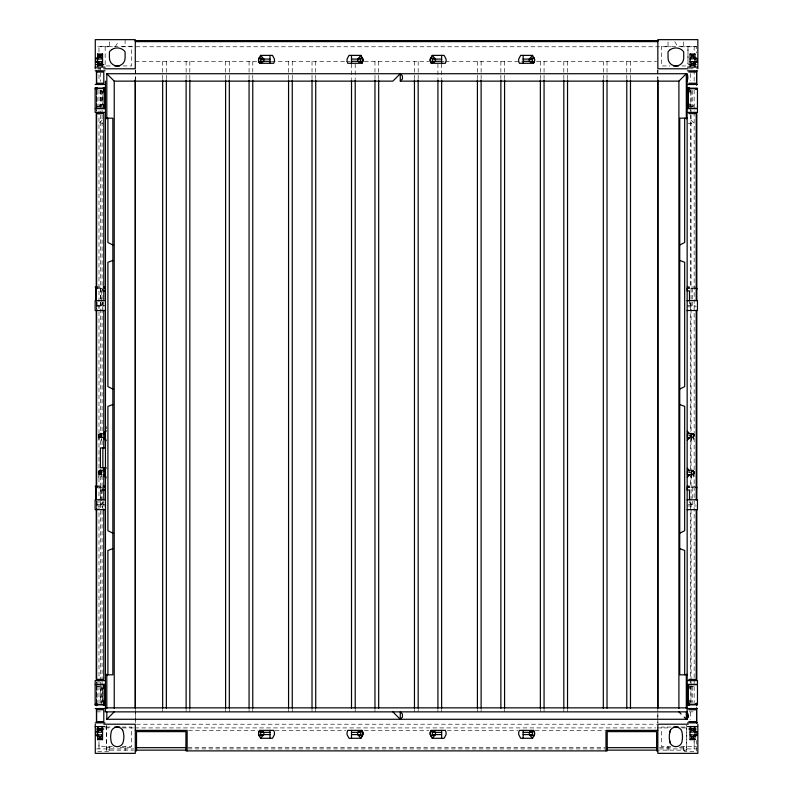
<?xml version="1.0" encoding="UTF-8"?>
<svg xmlns="http://www.w3.org/2000/svg" width="793" height="793" viewBox="0 0 793 793"><rect width="100%" height="100%" fill="white"/><g stroke="black" fill="none" stroke-linecap="round" stroke-linejoin="round"><path stroke-width="0.59" stroke-dasharray="3.96 2.97" d="M96.518 501.196L96.518 508.63L96.518 501.007M96.518 309.151L96.518 301.717L96.518 309.29M96.518 110.911L96.518 89.857L96.518 111.397M98.986 748.909L98.986 741.495M106.391 750.138L106.391 724.207L106.391 750.138L133.62 750.138M135.286 711.866L135.286 722.978L135.286 709.338M657.843 713.095L657.843 722.978L657.843 709.338M686.738 750.138L686.738 725.446L686.738 750.138L659.518 750.138M691.526 471.657L691.526 473.966L694.123 473.966L694.123 471.488L691.526 471.488M691.536 434.614L691.536 436.923L694.123 436.923L694.123 434.445L691.536 434.445M688.631 472.42L691.972 472.42L691.347 471.805M691.793 434.762L691.972 435.377L688.641 435.377M694.153 748.909L694.153 741.495M694.123 473.798L694.123 471.488L694.123 473.966M694.123 436.755L694.123 434.445L694.123 436.923M696.621 740.265L696.621 751.377L684.27 751.377L684.27 748.909L684.27 750.138M101.078 434.445L98.481 434.445L98.114 435.684L98.481 436.923L101.078 436.923M101.078 471.488L98.481 471.488L98.114 472.727L98.481 473.966L101.078 473.966M101.742 304.096L102.981 301.766M101.742 503.228L102.565 501.672M101.742 702.35L102.981 700.021L102.981 690.366L101.742 688.027M690.059 92.196L690.872 90.65M690.059 689.583L690.872 688.027M103.13 302.985L101.742 305.583L101.742 288.295L97.311 288.295M103.13 502.118L101.742 504.705L101.742 487.417L103.13 490.015M689.484 91.76L690.416 90.025M689.95 688.274L690.872 686.55L690.881 703.837M115.282 46.777L118.375 41.633M102.079 120.249L98.986 123.331L102.693 123.331M101.078 433.335L101.078 438.033L99.095 438.033L99.095 433.335L101.078 433.335L101.078 438.033M99.095 438.033L101.494 435.991L99.095 433.335M101.078 470.378L101.078 475.076L99.095 475.076L99.095 470.378L101.078 470.378L101.078 475.076M99.095 475.076L101.494 473.034L99.095 470.378M691.833 107.124L694.153 104.815M691.1 435.377L693.508 433.335L691.526 433.335L691.526 438.033L693.508 438.033L693.508 433.335M691.526 438.033L691.526 433.335M688.879 472.42L689.504 471.805M693.508 470.378L691.526 470.378L691.536 475.076L693.508 475.076L693.508 470.378L691.1 472.42M691.526 475.076L691.526 470.378M696.621 46.321L661.55 46.321L661.55 65.948L670.006 65.948M97.757 46.777L112.388 46.777M122.033 46.777L671.106 46.777M680.741 46.777L696.621 46.777L696.621 52.953M135.286 61.378L256.645 61.378M271.285 61.378L345.798 61.378M346.571 61.378L350.278 61.378M364.374 61.378L428.765 61.378M441.622 61.378L444.09 61.378M445.329 61.378L521.853 61.378M536.494 61.378L656.654 61.378M106.232 65.948L111.169 65.948M123.133 65.948L131.588 65.948L131.588 46.321L98.986 46.321L98.986 52.616M681.97 65.948L685.697 65.948M96.518 68.793L102.693 68.793M689.206 68.793L696.641 68.793M96.181 106.45L103.07 106.45M689.553 106.45L695.312 106.45M687.977 123.331L694.153 123.331L688.75 117.929M96.518 287.056L102.693 287.056M695.382 287.056L690.445 287.056L690.445 112.636M690.881 288.295L695.312 288.295M96.181 305.583L105.449 305.583M687.174 305.583L695.312 305.583M96.29 306.812L104.299 306.812M687.174 306.812L696.333 306.812M103.972 433.712L99.343 433.583L98.847 440.502L98.847 433.087L101.326 433.087L101.326 440.502L100.83 433.583M688.641 433.712L693.26 433.583L693.756 440.502L693.756 433.087L691.288 433.087L691.288 440.502L691.783 433.583M100.82 434.762L101.256 434.762M691.357 434.762L691.972 434.762M100.632 435.377L101.256 435.377M688.641 435.991L691.109 435.991L693.508 438.033M103.972 437.657L99.472 437.657L99.472 433.712M688.641 437.657L693.141 437.657L693.141 433.712M103.972 470.755L99.472 470.755L99.472 474.7L103.972 474.7M688.631 470.755L693.132 470.755L693.508 475.076M100.632 471.805L101.256 471.805M691.347 472.42L691.972 472.42M688.631 474.7L693.132 474.7L691.109 473.034L693.132 474.7M96.518 486.188L102.693 486.188M695.382 486.188L690.445 486.188L690.445 473.817M98.847 487.417L103.07 487.417M690.881 487.417L693.776 487.417M96.181 504.705L105.449 504.705M688.265 504.705L695.312 504.705M96.29 505.944L105.449 505.944M687.174 505.944L696.333 505.944M96.181 686.55L101.742 686.55L103.13 689.137M689.553 686.55L695.312 686.55M96.518 711.866L105.162 711.866M689.206 711.866L695.382 711.866M136.525 724.207L656.604 724.207M106.232 727.052L112.388 727.052M121.924 727.052L131.588 727.052L131.588 746.679L120.03 746.679M671.205 727.052L661.55 727.052L661.55 746.679L673.108 746.679M680.751 727.052L685.697 727.052M105.182 727.915L111.367 727.915M122.499 727.915L133.64 727.915M134.879 727.915L655.791 727.915M657.02 727.915L670.63 727.915M681.772 727.915L687.957 727.915M188.536 730.383L257.884 730.383M275.221 730.383L345.798 730.383M364.374 730.383L428.765 730.383M447.341 730.383L517.918 730.383M535.255 730.383L604.603 730.383M112.388 746.679L98.986 746.679L98.986 740.384M680.751 746.679L696.621 746.679M106.391 747.67L113.815 747.67M120.011 747.67L133.62 747.67M188.06 747.67L605.069 747.67M659.518 747.67L673.128 747.67M679.314 747.67L686.738 747.67M96.518 748.909L133.64 748.909M188.06 748.909L605.079 748.909M659.498 748.909L696.621 748.909M97.757 751.377L108.869 751.377L108.869 748.909L108.869 750.138M98.986 104.815L101.306 107.124M690.881 104.973L690.059 103.417M688.79 300.755L690.881 304.096L689.642 301.766M690.881 503.228L689.642 500.898M690.881 702.35L689.642 700.021M689.9 302.867L690.872 304.096M674.764 41.633L677.846 46.777M689.484 103.863L690.872 106.45L690.872 89.163M689.484 302.985L690.872 305.583L690.881 301.875M689.484 502.118L690.872 504.705L690.881 501.007M101.742 288.295L103.13 290.882M101.742 90.65L102.981 92.979L102.981 102.634L101.742 104.973L102.733 103.734L102.733 93.068M101.742 488.904L102.981 491.234M694.153 46.321L694.153 52.616M694.153 70.26L694.153 81.411M694.153 89.996L694.153 111.139M694.153 112.378L694.153 678.421M694.153 679.651L694.153 703.193M694.153 740.384L694.153 746.679M692.23 90.402L692.23 106.45M692.23 288.295L692.23 305.583M692.23 487.417L692.23 504.705M692.23 686.55L692.23 702.598M691.06 90.412L691.06 108.958M691.06 110.197L691.06 113.905M691.06 115.144L691.06 680.325M691.06 681.564L691.06 685.271M691.06 686.51L691.06 702.588M690.445 73.571L690.445 80.757M690.445 107.689L690.445 111.397M690.445 306.812L690.445 431.759M690.445 432.988L690.445 436.705M690.445 437.944L690.445 472.578M690.445 505.944L690.445 682.842M690.445 712.243L690.445 719.429M683.715 41.87L683.715 46.321M683.715 746.679L683.715 752.24M668.033 41.87L668.033 46.321M668.033 746.679L668.033 752.24M630.475 61.378L630.475 78.725M626.777 61.378L626.777 78.725M607.022 61.378L607.022 78.725M603.314 61.378L603.314 78.725M567.53 61.378L567.53 78.725M567.53 709.388L567.53 711.866M563.823 61.378L563.823 78.725M563.823 709.388L563.823 711.866M544.067 61.378L544.067 78.725M544.067 709.388L544.067 711.866M540.36 61.378L540.36 78.725M540.36 709.388L540.36 711.866M504.576 61.378L504.576 78.725M504.576 709.388L504.576 711.866M500.869 61.378L500.869 78.725M481.113 61.378L481.113 78.725M481.113 709.388L481.113 711.866M477.416 61.378L477.416 78.725M477.416 709.388L477.416 711.866M441.622 63.856L441.622 78.725M441.622 709.388L441.622 711.866M437.924 63.856L437.924 78.725M437.924 709.388L437.924 711.866M418.169 61.378L418.169 78.725M418.169 709.388L418.169 711.866M414.461 61.378L414.461 78.725M414.461 709.388L414.461 711.866M378.677 61.378L378.677 78.725M374.97 61.378L374.97 78.725M374.97 709.388L374.97 711.866M355.214 63.856L355.214 78.725M355.214 709.388L355.214 711.866M351.507 63.856L351.507 78.725M315.723 61.378L315.723 78.725M315.723 709.388L315.723 711.866M312.016 61.378L312.016 78.725M312.016 709.388L312.016 711.866M292.26 61.378L292.26 78.725M292.26 709.388L292.26 711.866M288.563 61.378L288.563 78.725M288.563 709.388L288.563 711.866M252.769 61.378L252.769 78.725M252.769 709.388L252.769 711.866M249.071 61.378L249.071 78.725M249.071 709.388L249.071 711.866M229.316 61.378L229.316 78.725M229.316 709.388L229.316 711.866M225.608 61.378L225.608 78.725M225.608 709.388L225.608 711.866M189.824 61.378L189.824 78.725M189.824 709.388L189.824 711.866M186.117 61.378L186.117 78.725M186.117 709.388L186.117 711.866M166.361 61.378L166.361 78.725M162.654 61.378L162.654 78.725M162.654 709.388L162.654 711.866M125.106 39.65L125.106 46.321M125.106 746.679L125.106 753.35M109.424 41.87L109.424 46.321M109.424 746.679L109.424 753.35M105.162 46.777L105.162 67.593M103.794 301.796L103.794 309.22M103.794 501.117L103.794 508.541M102.733 689.266L102.723 699.932M102.693 306.812L102.693 309.29M102.693 505.944L102.693 508.412M102.079 90.412L102.079 108.958M102.079 110.197L102.079 113.905M102.079 115.144L102.079 446.588M102.079 468.851L102.079 680.325M102.079 681.564L102.079 685.271M102.079 686.51L102.079 702.588M101.742 90.402L101.742 106.45M101.742 686.55L101.742 703.837M100.394 90.402L100.394 106.45M100.394 288.295L100.394 305.583M100.394 487.417L100.394 504.705M100.394 686.55L100.394 702.598M100.344 67.792L100.344 71.499M100.344 72.738L100.344 81.411M100.344 90.085L100.344 113.617M100.344 114.856L100.344 445.557M100.344 469.099L100.344 680.9M100.344 682.139L100.344 703.193M98.986 67.792L98.986 81.411M98.986 89.996L98.986 703.193M98.481 434.445L98.481 436.923M98.481 471.488L98.481 473.966M97.133 90.412L97.133 108.958M97.133 301.895L97.133 309.31M97.133 501.007L97.133 508.422M97.133 681.564L97.133 685.271M97.133 686.51L97.133 702.588M96.379 90.59L96.379 107.471M96.379 301.796L96.379 309.22M96.379 501.117L96.379 508.541M96.379 685.529L96.379 702.41M96.518 682.089L96.518 703.143L96.518 682.129M135.286 70.032L135.286 78.705L135.286 70.032M657.843 70.032L657.843 78.705L657.843 70.032M687.977 46.777L687.977 63.995L687.977 46.777M101.326 470.13L98.847 470.13L98.847 477.545L99.343 470.626L100.83 470.626L101.326 477.545L101.326 470.13M693.746 470.13L691.278 470.13L691.278 477.545L691.774 470.626L693.251 470.626L693.746 477.545L693.746 470.13M101.256 472.42L100.632 472.42L101.256 472.42"/><path stroke-width="1.19" d="M96.518 721.739L96.518 709.338L96.518 721.818M96.518 679.611L96.518 509.869M96.518 487.566L96.518 310.39L96.518 488.657M96.518 289.326L96.518 113.389M96.518 71.271L96.518 83.662L96.518 71.182M686.312 712.144L686.312 719.271L106.817 719.271L106.817 712.144M106.817 708.585L106.817 674.179M106.817 118.821L106.817 73.729L686.312 73.729L686.312 118.821M687.154 703.222L687.154 701.983L687.154 704.125M687.154 687.164L687.154 685.935M687.164 105.836L687.154 107.977M687.174 91.76L687.154 88.875M687.174 689.137L687.154 685.023M688.383 106.906L688.383 106.45M688.383 104.765L688.383 105.836M688.383 92.087L688.383 91.631M688.383 88.875L697.463 88.548L697.453 108.304L688.383 108.304L688.383 88.548L688.383 91.017M688.383 701.983L688.383 700.744L688.383 701.369M688.383 688.235L688.383 688.403M688.393 704.125L697.463 704.452L697.463 684.696L688.383 684.696L688.383 704.452L688.383 702.598M688.76 106.906L688.76 104.597L688.76 107.065M688.76 92.087L688.76 89.778L688.76 92.256M696.621 679.611L696.621 509.869M696.621 487.566L696.621 310.39L696.621 488.657M696.621 289.326L696.621 113.389M696.621 71.271L696.621 84.901L696.621 71.182M105.449 81.134L105.449 711.866L687.174 711.866A21.391 15.126 0 0 1 687.144 719.271L687.709 717.1M260.57 55.381L258.647 59.088L258.647 61.309L259.668 63.291L273.704 63.291L274.447 61.309L274.447 59.088L272.475 55.381L260.57 55.381L263.831 59.088L263.831 61.309L259.668 63.291M361.826 63.291L362.857 61.309L362.857 59.088L360.934 55.381L349.029 55.381L347.056 59.088L347.056 61.309L347.79 63.291L361.826 63.291L357.673 61.309L357.673 59.088L360.934 55.381M432.205 55.381L430.282 59.088L430.282 61.309L431.303 63.291L445.339 63.291L446.082 61.309L446.082 59.088L444.11 55.381L432.205 55.381L435.466 59.088L435.466 61.309L431.303 63.291M533.461 63.291L534.492 61.309L534.492 59.088L532.559 55.381L520.664 55.381L518.691 59.088L518.691 61.309L519.425 63.291L533.461 63.291L529.308 61.309L529.308 59.088L532.559 55.381M259.668 730.383L258.647 732.355L258.647 734.586L260.57 738.283L272.475 738.283L274.447 734.586L274.447 732.355L273.704 730.383L259.668 730.383L263.831 732.355L263.831 734.586L260.57 738.283M360.934 738.283L362.857 734.586L362.857 732.355L361.826 730.383L347.79 730.383L347.056 732.355L347.056 734.586L349.029 738.283L360.934 738.283L357.673 734.586L357.673 732.355L361.826 730.383M431.303 730.383L430.282 732.355L430.282 734.586L432.205 738.283L444.11 738.283L446.082 734.586L446.082 732.355L445.339 730.383L431.303 730.383L435.466 732.355L435.466 734.586L432.205 738.283M532.559 738.283L534.492 734.586L534.492 732.355L533.461 730.383L519.425 730.383L518.691 732.355L518.691 734.586L520.664 738.283L532.559 738.283L529.308 734.586L529.308 732.355L533.461 730.383M95.685 61.933L102.555 61.438L100.969 63.41L97.618 63.044L95.685 61.933L95.685 58.474L97.618 58.969L99.204 56.987L99.204 55.262L97.618 54.023L97.618 65.264M95.685 735.2L102.555 734.705L100.969 736.677L97.618 736.31L95.685 735.2L95.685 731.741L97.618 732.236L99.204 730.264L99.204 728.529L97.618 727.3M690.049 65.145L690.049 54.023L691.635 55.262L691.635 56.987L690.039 58.969L696.918 58.474L696.928 61.933L694.985 63.044L691.635 63.41L690.039 61.438L696.918 61.933L694.985 63.044M694.985 61.438L693.399 63.41L693.399 65.145L694.985 66.374L694.995 54.023L690.039 54.023M690.039 727.3L691.635 728.529L691.635 730.264L690.039 732.236L696.918 731.741L696.928 735.2L694.985 736.31L691.635 736.677L690.039 734.705L696.918 735.2L694.985 736.31M694.985 734.705L693.399 736.677L693.399 738.412L694.985 739.641L694.985 727.3L693.399 728.529L691.635 728.529M259.38 62.736L260.738 61.309L260.738 59.088L259.38 57.671A4.024 4.024 0 0 0 259.38 62.736L263.831 61.309M362.114 62.736L360.756 61.309L360.756 59.088L362.114 57.671A4.024 4.024 0 0 1 362.114 62.736L357.673 61.309M431.015 62.736L432.373 61.309L432.373 59.088L431.015 57.671A4.024 4.024 0 0 0 431.015 62.736L435.466 61.309M533.748 62.736L532.39 61.309L532.39 59.088L533.748 57.671A4.024 4.024 0 0 1 533.748 62.736L529.308 61.309M259.38 736.003L260.738 734.586L260.738 732.355L259.38 730.938A4.024 4.024 0 0 0 259.38 736.003L263.831 734.586M362.114 736.003L360.756 734.586L360.756 732.355L362.114 730.938A4.024 4.024 0 0 1 362.114 736.003L357.673 734.586M431.015 736.003L432.373 734.586L432.373 732.355L431.015 730.938A4.024 4.024 0 0 0 431.015 736.003L435.466 734.586M533.748 736.003L532.39 734.586L532.39 732.355L533.748 730.938A4.024 4.024 0 0 1 533.748 736.003L529.308 734.586M400.277 73.729L400.277 81.134L402.447 78.963L402.447 75.9L400.277 73.729L392.862 81.134L114.232 81.134L106.817 73.729M103.843 432.71L106.064 430.49M103.724 433.712L105.945 431.481M103.843 469.753L106.064 467.533M103.724 470.755L105.945 468.524M678.907 708.427L678.907 81.134L686.312 73.729M106.817 719.271L114.232 711.866M400.277 719.271L402.447 717.1L402.447 714.037L400.277 711.866L400.277 719.271L392.862 711.866M687.402 439.144L688.879 437.657L689.504 437.914L687.283 440.135M687.402 476.187L688.879 474.7L689.504 474.957L687.273 477.178M690.039 66.374L691.635 65.145L693.399 65.145M690.049 728.529L690.039 739.641L691.635 738.412L693.399 738.412M99.204 55.262L100.969 55.262L102.555 54.023L102.555 66.374L100.969 65.145L99.204 65.145L97.618 66.374M691.635 55.262L693.399 55.262L694.985 54.023M99.204 728.529L100.969 728.529L102.555 727.3L102.555 739.641L97.618 739.641L97.618 728.41M97.618 739.641L99.204 738.412L100.969 738.412L102.555 739.641M95.685 58.474L97.618 57.364L100.969 56.987L102.555 58.969L97.618 58.969M95.685 731.741L97.618 730.631L100.969 730.264L102.555 732.236L97.618 732.236M679.76 244.997L684.676 242.519L684.676 118.177M679.76 389.095L684.676 386.617L684.676 262.285L679.76 260.431M679.76 533.193L684.676 530.715L684.676 406.383L679.76 404.529M112.854 260.431L107.917 262.285L107.917 386.617L112.854 389.095M112.854 404.529L107.917 406.383L107.917 530.715L112.854 533.193M112.854 548.627L107.917 550.481L107.917 674.823M357.673 59.088L362.114 57.671M529.308 59.088L533.748 57.671M357.673 732.355L362.114 730.938M529.308 732.355L533.748 730.938M135.048 40.602L658.081 40.602M135.286 41.623L657.843 41.623M97.618 54.023L102.555 54.023M691.635 56.987L694.985 57.364L696.928 58.474M260.738 59.088L270.007 59.088M351.497 59.088L360.756 59.088M432.373 59.088L441.642 59.088M523.132 59.088L532.39 59.088M260.738 61.309L270.007 61.309M351.497 61.309L360.756 61.309M432.373 61.309L441.642 61.309M523.132 61.309L532.39 61.309M96.379 64.649L98.233 64.649M101.94 64.649L103.794 64.649M688.81 64.649L690.663 64.649M694.361 64.649L696.224 64.649M114.678 65.948L119.654 65.948M673.485 65.948L678.451 65.948M95.15 67.118L105.023 67.118M687.571 67.118L697.463 67.118M103.764 68.793L135.286 68.793L135.286 39.65L95.279 39.65L95.279 68.793M688.155 68.793L657.843 68.793L657.843 39.65L697.85 39.65L697.85 68.793M95.15 70.825L105.023 70.825M687.571 70.825L697.463 70.825M96.379 72.054L103.794 72.054L103.794 83.235L96.379 83.235M688.81 72.054L696.224 72.054M400.277 81.134L678.907 81.134M687.144 81.134L687.174 81.134A21.391 15.126 0 0 0 687.144 73.729L687.174 719.271M688.81 83.235L696.224 83.235M95.15 84.474L105.023 84.474M687.571 84.474L697.463 84.474M95.15 87.934L97.44 87.934M103.159 87.934L105.449 87.934M687.174 87.934L689.464 87.934M95.15 88.182L105.023 88.182M687.571 88.182L697.463 88.182M95.765 89.163L97.311 89.163M104.359 89.163L105.449 89.163M687.174 89.163L689.553 89.163M695.312 89.163L696.859 89.163M688.265 106.45L687.174 106.45L687.174 103.863M105.023 108.671L95.15 108.671L95.15 112.378L105.023 112.378M687.571 108.671L697.453 108.671L697.453 112.378L687.571 112.378M688.81 113.617L696.224 113.617L696.214 300.557M105.449 118.177L112.854 118.177L112.854 674.823L105.449 674.823M687.174 118.177L679.74 118.177L679.74 674.823L687.174 674.823M95.15 287.056L97.44 287.056M103.159 287.056L105.449 287.056M687.174 287.056L689.464 287.056M97.311 288.295L95.765 288.295L95.765 300.636M104.359 288.295L105.449 288.295M689.553 288.295L687.174 288.295L687.174 290.882L689.484 290.882L689.484 300.567M695.312 288.295L696.859 288.295L696.859 300.636M103.13 290.882L105.449 290.882M105.588 300.636L95.15 300.636L95.15 310.519L105.588 310.519M687.016 300.636L697.463 300.636L697.453 310.519L687.016 310.519M102.951 433.712L105.201 433.712L105.201 437.657L102.951 437.657M689.652 433.712L687.402 433.712L687.402 437.657L689.652 437.657M105.449 447.956L100.384 447.956L100.384 467.711L105.449 467.711M102.951 470.755L105.201 470.755L105.201 474.7L102.951 474.7M689.652 470.755L687.402 470.755L687.402 474.7L689.652 474.7M95.15 486.188L97.44 486.188M103.159 486.188L105.449 486.188M687.174 486.188L689.464 486.188M97.311 487.417L95.765 487.417L95.765 499.768M104.359 487.417L105.449 487.417M689.553 487.417L687.174 487.417L687.174 490.015L689.484 490.015L689.484 499.699M695.312 487.417L696.859 487.417L696.859 499.768M103.13 490.015L105.449 490.015M105.588 499.768L95.15 499.768L95.15 509.651L105.588 509.651M687.016 499.768L697.463 499.768L697.453 509.651L687.016 509.651M679.74 548.627L684.676 550.481L684.676 674.823M688.81 679.383L696.224 679.383L696.224 509.78M105.023 680.622L95.15 680.622L95.15 684.329L105.023 684.329M687.571 680.622L697.463 680.622L697.463 684.329L687.571 684.329M687.174 686.55L688.265 686.55M95.765 703.837L97.311 703.837M104.359 703.837L105.449 703.837M689.553 703.837L687.174 703.837L687.174 701.24M695.312 703.837L696.859 703.837M95.15 704.818L105.023 704.818M687.571 704.818L697.463 704.818M95.15 705.066L97.44 705.066M103.159 705.066L105.449 705.066M687.174 705.066L689.464 705.066M105.449 707.852L687.154 707.852M95.15 708.526L105.023 708.526M687.571 708.526L697.463 708.526M96.379 709.765L103.794 709.765L103.794 721.62L96.379 721.62M688.81 709.765L696.224 709.765M688.81 721.62L696.224 721.62M95.15 722.849L105.023 722.849M687.571 722.849L697.463 722.849M103.764 724.207L135.286 724.207L135.286 753.35L95.279 753.35L95.279 724.207M688.155 724.207L657.843 724.207L657.843 753.35L697.85 753.35L697.85 724.207M95.15 726.557L105.023 726.557M687.571 726.557L697.463 726.557M114.678 727.052L119.654 727.052M673.485 727.052L678.451 727.052M96.379 729.025L98.233 729.025M101.94 729.025L103.794 729.025M688.81 729.025L690.663 729.025M694.361 729.025L696.224 729.025M691.635 730.264L694.985 730.631L696.928 731.741M135.286 730.383L187.148 730.383L187.148 750.882M657.843 730.383L605.981 730.383L605.981 750.882M260.738 732.355L270.007 732.355M351.497 732.355L360.756 732.355M432.373 732.355L441.642 732.355M523.132 732.355L532.39 732.355M260.738 734.586L270.007 734.586M351.497 734.586L360.756 734.586M432.373 734.586L441.642 734.586M523.132 734.586L532.39 734.586M690.039 739.641L694.995 739.641M136.089 747.67L185.592 747.67M607.547 747.67L657.04 747.67M136.089 750.138L185.592 750.138M607.547 750.138L657.05 750.138M135.286 750.882L136.525 750.882L136.525 731.622L185.919 731.622L185.919 750.882L607.22 750.882L607.22 731.622L656.614 731.622L656.614 750.882L657.843 750.882M431.015 57.671L435.466 59.088M259.38 57.671L263.831 59.088M431.015 730.938L435.466 732.355M259.38 730.938L263.831 732.355M112.854 244.997L107.917 242.519L107.917 118.177M687.283 431.233L689.504 433.454L688.879 433.712L687.402 432.225M687.273 468.276L689.504 470.497L688.879 470.755L687.402 469.268M678.907 711.866L681.078 714.037M684.141 717.1L686.312 719.271M103.724 437.657L105.945 439.877M103.843 438.658L106.064 440.878M103.724 474.7L105.945 476.92M103.843 475.701L106.064 477.921M694.985 58.969L693.399 56.987L693.399 55.262M694.985 732.236L693.399 730.264L693.399 728.529M97.618 61.438L99.204 63.41L99.204 65.145M97.618 734.705L99.204 736.677L99.204 738.412M687.174 711.866L688.463 717.05M688.383 685.935L688.383 686.55M696.621 112.636L696.621 289.524M696.621 509.651L696.621 680.364M696.621 703.193L696.621 705.671M696.224 310.459L696.214 499.877M691.635 63.41L691.635 65.145M691.635 736.677L691.635 738.412M686.312 674.179L686.312 708.585M630.475 79.964L630.475 708.149M626.777 79.964L626.777 708.149M607.022 79.964L607.022 708.149M603.314 79.964L603.314 708.149M567.53 79.964L567.53 708.149M563.823 79.964L563.823 708.149M544.067 79.964L544.067 708.149M540.36 79.964L540.36 708.149M523.132 55.381L523.132 63.291M523.132 730.383L523.132 738.283M504.576 79.964L504.576 708.149M500.869 79.964L500.869 708.149M481.113 79.964L481.113 708.149M477.416 79.964L477.416 708.149M441.642 55.381L441.642 63.291M441.622 79.964L441.622 708.149M441.642 730.383L441.642 738.283M437.924 79.964L437.924 708.149M418.169 79.964L418.169 708.149M414.461 79.964L414.461 708.149M378.677 79.964L378.677 708.149M374.97 79.964L374.97 708.149M355.214 79.964L355.214 708.149M351.507 79.964L351.507 708.149M351.497 55.381L351.497 63.291M351.497 730.383L351.497 738.283M315.723 79.964L315.723 708.149M312.016 79.964L312.016 708.149M292.26 79.964L292.26 708.149M288.563 79.964L288.563 708.149M270.007 55.381L270.007 63.291M270.007 730.383L270.007 738.283M252.769 79.964L252.769 708.149M249.071 79.964L249.071 708.149M229.316 79.964L229.316 708.149M225.608 79.964L225.608 708.149M189.824 79.964L189.824 708.149M186.117 79.964L186.117 708.149M166.361 79.964L166.361 708.149M162.654 79.964L162.654 708.149M114.232 81.134L114.232 708.427M103.843 89.778L103.843 92.256M103.843 104.597L103.843 107.065M103.794 300.557L103.794 113.617L96.379 113.617L96.379 300.557M103.794 310.459L103.794 447.876M103.794 467.682L103.794 499.877M103.794 509.78L103.794 679.383L96.379 679.383L96.379 509.78M103.843 685.935L103.843 688.403M103.843 700.744L103.843 703.222M102.862 447.956L102.862 467.711M100.969 55.262L100.969 56.987M100.969 63.41L100.969 65.145M100.969 728.529L100.969 730.264M100.969 736.677L100.969 738.412M96.518 112.636L96.518 289.524M96.518 509.651L96.518 680.364M96.518 703.193L96.518 705.671M96.379 310.459L96.379 499.877M669.579 740.384A6.294 6.294 0 0 0 675.874 746.679A6.294 6.294 0 0 0 682.168 740.384A19.746 19.746 0 0 0 682.168 733.347A6.294 6.294 0 0 0 675.874 727.052A6.294 6.294 0 0 0 669.579 733.347M670.422 743.537A19.746 19.746 0 0 1 670.422 730.194M105.697 426.674L105.697 428.646L105.697 426.674M135.286 79.944L135.286 708.099L135.286 79.944M657.843 79.944L657.843 708.099L657.843 79.944M688.76 700.913L688.76 703.222L688.76 700.913M688.76 686.094L688.76 688.403L688.76 686.094M696.621 708.099L696.621 722.968L696.621 708.149M111.625 49.632L109.92 51.178A1.685 1.685 0 0 0 109.424 52.298L109.424 58.107A7.841 7.841 0 0 0 117.265 65.948A7.841 7.841 0 0 0 125.106 58.107L125.106 52.298A1.685 1.685 0 0 0 124.61 51.178L122.895 49.632A10.15 10.15 0 0 0 111.625 49.632M670.244 49.632L668.529 51.178A1.685 1.685 0 0 0 668.033 52.298L668.033 58.107A7.841 7.841 0 0 0 675.874 65.948A7.841 7.841 0 0 0 683.715 58.107L683.715 52.298A1.685 1.685 0 0 0 683.219 51.178L681.504 49.632A10.15 10.15 0 0 0 670.244 49.632M104.21 88.548L95.15 88.548L95.15 108.304L104.21 108.304L104.21 88.548M104.21 684.696L95.15 684.696L95.15 704.452L104.21 704.452L104.21 684.696M122.717 730.194A6.294 6.294 0 0 0 110.961 733.347A19.746 19.746 0 0 0 110.961 740.384A6.294 6.294 0 0 0 122.717 743.537A19.746 19.746 0 0 0 122.717 730.194"/></g></svg>
